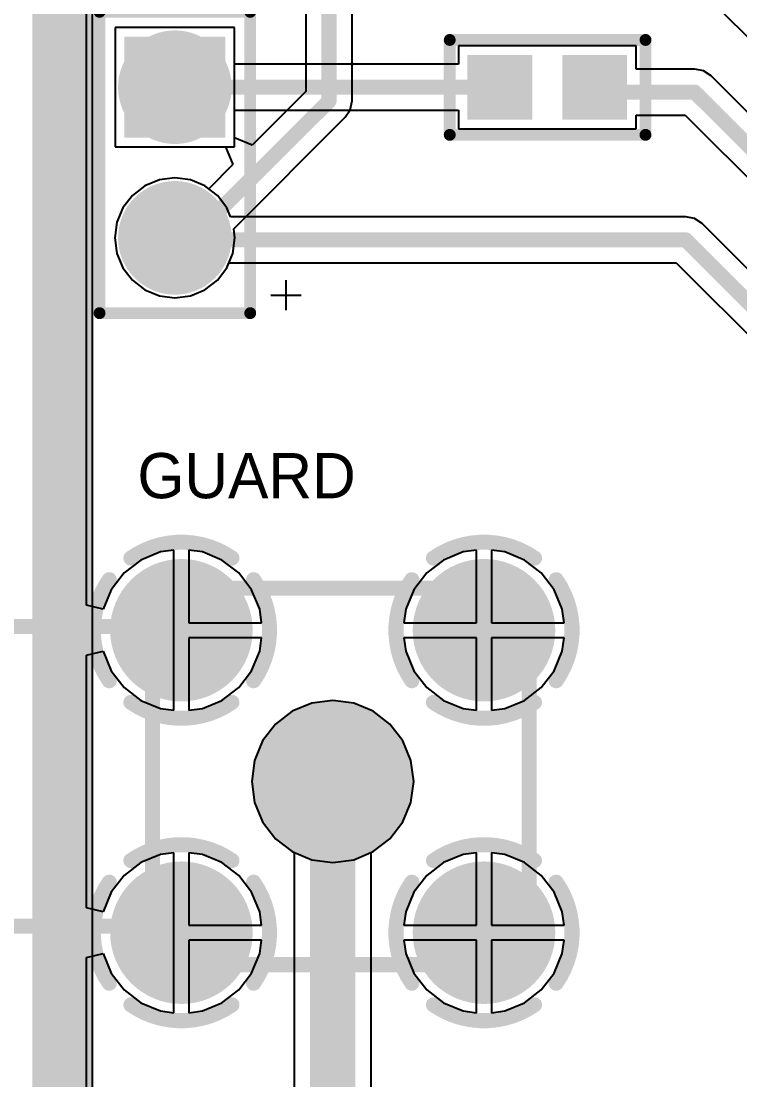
# Model space of a CAD drawing. Header units: millimetres. Extents: x 6.83 to 16.18, y 4.59 to 12.3.
# Drawn here: x 7.081 to 7.558, y 10.284 to 10.987 of the extents above; entities that cross this region are included whole.
import ezdxf

# ---------------------------------------------------------------- set-up
doc = ezdxf.new("R2010")
doc.units = ezdxf.units.MM
doc.header["$MEASUREMENT"] = 0
for name, color, linetype in [('BottomLayer', 5, 'Continuous'), ('BottomSolder', 6, 'Continuous'), ('InternalPlane1', 76, 'Continuous'), ('InternalPlane2', 16, 'Continuous'), ('KeepOutLayer', 6, 'Continuous'), ('Mechanical1', 6, 'Continuous'), ('MultiLayer', 9, 'Continuous'), ('PadHoleLayer', 156, 'Continuous'), ('TopLayer', 1, 'Continuous'), ('TopOverlay', 2, 'Continuous'), ('TopPaste', 8, 'Continuous'), ('TopSolder', 216, 'Continuous')]:
    doc.layers.add(name, color=color, linetype=linetype)

# ---------------------------------------------------------------- blocks, each defined once
blk = doc.blocks.new('0603_21')
at = {"layer": 'TopLayer'}
for points in [[(0.02175, -0.04726), (0.02175, -0.01226), (-0.01325, -0.04726), (-0.01325, -0.01226)], [(0.02175, -0.11026), (0.02175, -0.07526), (-0.01325, -0.11026), (-0.01325, -0.07526)]]:
    blk.add_solid(points, dxfattribs=at)
at = {"layer": 'TopOverlay', "const_width": 0.00787}
for points in [[(0.03575, 0.00394), (-0.02724, 0.00394)], [(-0.02724, -0.12598), (-0.02724, 0.00394)], [(0.03575, -0.12598), (0.03575, 0.00394)], [(0.03575, -0.12598), (-0.02724, -0.12598)]]:
    blk.add_lwpolyline(points, dxfattribs=at)
at = {"layer": 'TopOverlay', "const_width": 0.00394}
for points in [[(-0.02921, 0.00394, 1), (-0.02528, 0.00394, 1)], [(-0.02921, 0.00394, 1), (-0.02528, 0.00394, 1)], [(0.03378, 0.00394, 1), (0.03772, 0.00394, 1)], [(0.03378, 0.00394, 1), (0.03772, 0.00394, 1)], [(-0.02921, -0.12598, 1), (-0.02528, -0.12598, 1)], [(-0.02921, -0.12598, 1), (-0.02528, -0.12598, 1)], [(0.03378, -0.12598, 1), (0.03772, -0.12598, 1)], [(0.03378, -0.12598, 1), (0.03772, -0.12598, 1)]]:
    blk.add_lwpolyline(points, format="xyb", close=True, dxfattribs=at)
at = {"layer": 'TopPaste'}
for points in [[(0.02175, -0.04726), (0.02175, -0.01226), (-0.01325, -0.04726), (-0.01325, -0.01226)], [(0.02175, -0.11026), (0.02175, -0.07526), (-0.01325, -0.11026), (-0.01325, -0.07526)]]:
    blk.add_solid(points, dxfattribs=at)
at = {"layer": 'TopSolder'}
for points in [[(0.02575, -0.05126), (0.02575, -0.00826), (-0.01725, -0.05126), (-0.01725, -0.00826)], [(0.02575, -0.11426), (0.02575, -0.07126), (-0.01725, -0.11426), (-0.01725, -0.07126)]]:
    blk.add_solid(points, dxfattribs=at)
blk = doc.blocks.new('SMA_92')
at = {"layer": 'BottomLayer', "const_width": 0.04331}
for points in [[(-0.02165, 0, 1), (0.02165, 0, 1)], [(0.17913, 0, 1), (0.22244, 0, 1)], [(0.07874, -0.10039, 1), (0.12205, -0.10039, 1)], [(-0.02165, -0.20079, 1), (0.02165, -0.20079, 1)], [(0.17913, -0.20079, 1), (0.22244, -0.20079, 1)]]:
    blk.add_lwpolyline(points, format="xyb", close=True, dxfattribs=at)
at = {"layer": 'BottomSolder', "const_width": 0.04731}
for points in [[(-0.02365, 0, 1), (0.02365, 0, 1)], [(0.17713, 0, 1), (0.22444, 0, 1)], [(0.07674, -0.10039, 1), (0.12405, -0.10039, 1)], [(-0.02365, -0.20079, 1), (0.02365, -0.20079, 1)], [(0.17713, -0.20079, 1), (0.22444, -0.20079, 1)]]:
    blk.add_lwpolyline(points, format="xyb", close=True, dxfattribs=at)
at = {"layer": 'InternalPlane1', "const_width": 0.01}
for points in [[(-0.03353, 0.04789, -0.315299), (0.03353, 0.04789)], [(0.16725, 0.04789, -0.315299), (0.23432, 0.04789)], [(-0.04789, -0.03353, -0.315299), (-0.04789, 0.03353)], [(0.04789, 0.03353, -0.315299), (0.04789, -0.03353)], [(0.1529, -0.03353, -0.315299), (0.1529, 0.03353)], [(0.24868, 0.03353, -0.315299), (0.24868, -0.03353)], [(0.03353, -0.04789, -0.315299), (-0.03353, -0.04789)], [(0.23432, -0.04789, -0.315299), (0.16725, -0.04789)], [(-0.03353, -0.1529, -0.315299), (0.03353, -0.1529)], [(0.16725, -0.1529, -0.315299), (0.23432, -0.1529)], [(-0.04789, -0.23432, -0.315299), (-0.04789, -0.16725)], [(0.04789, -0.16725, -0.315299), (0.04789, -0.23432)], [(0.1529, -0.23432, -0.315299), (0.1529, -0.16725)], [(0.24868, -0.16725, -0.315299), (0.24868, -0.23432)], [(0.03353, -0.24868, -0.315299), (-0.03353, -0.24868)], [(0.23432, -0.24868, -0.315299), (0.16725, -0.24868)]]:
    blk.add_lwpolyline(points, format="xyb", dxfattribs=at)
at = {"layer": 'InternalPlane1'}
for points, const_width in [([(-0.03603, 0.04789, 1), (-0.03103, 0.04789, 1)], 0.005), ([(0.03103, 0.04789, 1), (0.03603, 0.04789, 1)], 0.005), ([(0.16475, 0.04789, 1), (0.16975, 0.04789, 1)], 0.005), ([(0.23182, 0.04789, 1), (0.23682, 0.04789, 1)], 0.005), ([(-0.05039, 0.03353, 1), (-0.04539, 0.03353, 1)], 0.005), ([(0.04539, 0.03353, 1), (0.05039, 0.03353, 1)], 0.005), ([(0.1504, 0.03353, 1), (0.1554, 0.03353, 1)], 0.005), ([(0.24618, 0.03353, 1), (0.25118, 0.03353, 1)], 0.005), ([(-0.05039, -0.03353, 1), (-0.04539, -0.03353, 1)], 0.005), ([(0.04539, -0.03353, 1), (0.05039, -0.03353, 1)], 0.005), ([(0.1504, -0.03353, 1), (0.1554, -0.03353, 1)], 0.005), ([(0.24618, -0.03353, 1), (0.25118, -0.03353, 1)], 0.005), ([(-0.03603, -0.04789, 1), (-0.03103, -0.04789, 1)], 0.005), ([(0.03103, -0.04789, 1), (0.03603, -0.04789, 1)], 0.005), ([(0.07366, -0.10039, 1), (0.12713, -0.10039, 1)], 0.05346), ([(0.16475, -0.04789, 1), (0.16975, -0.04789, 1)], 0.005), ([(0.23182, -0.04789, 1), (0.23682, -0.04789, 1)], 0.005), ([(-0.03603, -0.1529, 1), (-0.03103, -0.1529, 1)], 0.005), ([(0.03103, -0.1529, 1), (0.03603, -0.1529, 1)], 0.005), ([(0.16475, -0.1529, 1), (0.16975, -0.1529, 1)], 0.005), ([(0.23182, -0.1529, 1), (0.23682, -0.1529, 1)], 0.005), ([(-0.05039, -0.16725, 1), (-0.04539, -0.16725, 1)], 0.005), ([(0.04539, -0.16725, 1), (0.05039, -0.16725, 1)], 0.005), ([(0.1504, -0.16725, 1), (0.1554, -0.16725, 1)], 0.005), ([(0.24618, -0.16725, 1), (0.25118, -0.16725, 1)], 0.005), ([(-0.05039, -0.23432, 1), (-0.04539, -0.23432, 1)], 0.005), ([(0.04539, -0.23432, 1), (0.05039, -0.23432, 1)], 0.005), ([(0.1504, -0.23432, 1), (0.1554, -0.23432, 1)], 0.005), ([(0.24618, -0.23432, 1), (0.25118, -0.23432, 1)], 0.005), ([(-0.03603, -0.24868, 1), (-0.03103, -0.24868, 1)], 0.005), ([(0.03103, -0.24868, 1), (0.03603, -0.24868, 1)], 0.005), ([(0.16475, -0.24868, 1), (0.16975, -0.24868, 1)], 0.005), ([(0.23182, -0.24868, 1), (0.23682, -0.24868, 1)], 0.005)]:
    blk.add_lwpolyline(points, format="xyb", close=True, dxfattribs=dict(at, const_width=const_width))
at = {"layer": 'InternalPlane2', "const_width": 0.01}
for points in [[(-0.03353, 0.04789, -0.315299), (0.03353, 0.04789)], [(0.16725, 0.04789, -0.315299), (0.23432, 0.04789)], [(-0.04789, -0.03353, -0.315299), (-0.04789, 0.03353)], [(0.04789, 0.03353, -0.315299), (0.04789, -0.03353)], [(0.1529, -0.03353, -0.315299), (0.1529, 0.03353)], [(0.24868, 0.03353, -0.315299), (0.24868, -0.03353)], [(0.03353, -0.04789, -0.315299), (-0.03353, -0.04789)], [(0.23432, -0.04789, -0.315299), (0.16725, -0.04789)], [(-0.03353, -0.1529, -0.315299), (0.03353, -0.1529)], [(0.16725, -0.1529, -0.315299), (0.23432, -0.1529)], [(-0.04789, -0.23432, -0.315299), (-0.04789, -0.16725)], [(0.04789, -0.16725, -0.315299), (0.04789, -0.23432)], [(0.1529, -0.23432, -0.315299), (0.1529, -0.16725)], [(0.24868, -0.16725, -0.315299), (0.24868, -0.23432)], [(0.03353, -0.24868, -0.315299), (-0.03353, -0.24868)], [(0.23432, -0.24868, -0.315299), (0.16725, -0.24868)]]:
    blk.add_lwpolyline(points, format="xyb", dxfattribs=at)
at = {"layer": 'InternalPlane2'}
for points, const_width in [([(-0.03603, 0.04789, 1), (-0.03103, 0.04789, 1)], 0.005), ([(0.03103, 0.04789, 1), (0.03603, 0.04789, 1)], 0.005), ([(0.16475, 0.04789, 1), (0.16975, 0.04789, 1)], 0.005), ([(0.23182, 0.04789, 1), (0.23682, 0.04789, 1)], 0.005), ([(-0.05039, 0.03353, 1), (-0.04539, 0.03353, 1)], 0.005), ([(0.04539, 0.03353, 1), (0.05039, 0.03353, 1)], 0.005), ([(0.1504, 0.03353, 1), (0.1554, 0.03353, 1)], 0.005), ([(0.24618, 0.03353, 1), (0.25118, 0.03353, 1)], 0.005), ([(-0.05039, -0.03353, 1), (-0.04539, -0.03353, 1)], 0.005), ([(0.04539, -0.03353, 1), (0.05039, -0.03353, 1)], 0.005), ([(0.1504, -0.03353, 1), (0.1554, -0.03353, 1)], 0.005), ([(0.24618, -0.03353, 1), (0.25118, -0.03353, 1)], 0.005), ([(-0.03603, -0.04789, 1), (-0.03103, -0.04789, 1)], 0.005), ([(0.03103, -0.04789, 1), (0.03603, -0.04789, 1)], 0.005), ([(0.07366, -0.10039, 1), (0.12713, -0.10039, 1)], 0.05346), ([(0.16475, -0.04789, 1), (0.16975, -0.04789, 1)], 0.005), ([(0.23182, -0.04789, 1), (0.23682, -0.04789, 1)], 0.005), ([(-0.03603, -0.1529, 1), (-0.03103, -0.1529, 1)], 0.005), ([(0.03103, -0.1529, 1), (0.03603, -0.1529, 1)], 0.005), ([(0.16475, -0.1529, 1), (0.16975, -0.1529, 1)], 0.005), ([(0.23182, -0.1529, 1), (0.23682, -0.1529, 1)], 0.005), ([(-0.05039, -0.16725, 1), (-0.04539, -0.16725, 1)], 0.005), ([(0.04539, -0.16725, 1), (0.05039, -0.16725, 1)], 0.005), ([(0.1504, -0.16725, 1), (0.1554, -0.16725, 1)], 0.005), ([(0.24618, -0.16725, 1), (0.25118, -0.16725, 1)], 0.005), ([(-0.05039, -0.23432, 1), (-0.04539, -0.23432, 1)], 0.005), ([(0.04539, -0.23432, 1), (0.05039, -0.23432, 1)], 0.005), ([(0.1504, -0.23432, 1), (0.1554, -0.23432, 1)], 0.005), ([(0.24618, -0.23432, 1), (0.25118, -0.23432, 1)], 0.005), ([(-0.03603, -0.24868, 1), (-0.03103, -0.24868, 1)], 0.005), ([(0.03103, -0.24868, 1), (0.03603, -0.24868, 1)], 0.005), ([(0.16475, -0.24868, 1), (0.16975, -0.24868, 1)], 0.005), ([(0.23182, -0.24868, 1), (0.23682, -0.24868, 1)], 0.005)]:
    blk.add_lwpolyline(points, format="xyb", close=True, dxfattribs=dict(at, const_width=const_width))
at = {"layer": 'MultiLayer', "const_width": 0.04331}
for points in [[(-0.02165, 0, 1), (0.02165, 0, 1)], [(0.17913, 0, 1), (0.22244, 0, 1)], [(0.07874, -0.10039, 1), (0.12205, -0.10039, 1)], [(-0.02165, -0.20079, 1), (0.02165, -0.20079, 1)], [(0.17913, -0.20079, 1), (0.22244, -0.20079, 1)]]:
    blk.add_lwpolyline(points, format="xyb", close=True, dxfattribs=at)
at = {"layer": 'PadHoleLayer', "const_width": 0.03346}
for points in [[(-0.01673, 0, 1), (0.01673, 0, 1)], [(0.18406, 0, 1), (0.21752, 0, 1)], [(0.08366, -0.10039, 1), (0.11713, -0.10039, 1)], [(-0.01673, -0.20079, 1), (0.01673, -0.20079, 1)], [(0.18406, -0.20079, 1), (0.21752, -0.20079, 1)]]:
    blk.add_lwpolyline(points, format="xyb", close=True, dxfattribs=at)
at = {"layer": 'TopLayer', "const_width": 0.04331}
for points in [[(-0.02165, 0, 1), (0.02165, 0, 1)], [(0.17913, 0, 1), (0.22244, 0, 1)], [(0.07874, -0.10039, 1), (0.12205, -0.10039, 1)], [(-0.02165, -0.20079, 1), (0.02165, -0.20079, 1)], [(0.17913, -0.20079, 1), (0.22244, -0.20079, 1)]]:
    blk.add_lwpolyline(points, format="xyb", close=True, dxfattribs=at)
at = {"layer": 'TopSolder', "const_width": 0.04731}
for points in [[(-0.02365, 0, 1), (0.02365, 0, 1)], [(0.17713, 0, 1), (0.22444, 0, 1)], [(0.07674, -0.10039, 1), (0.12405, -0.10039, 1)], [(-0.02365, -0.20079, 1), (0.02365, -0.20079, 1)], [(0.17713, -0.20079, 1), (0.22444, -0.20079, 1)]]:
    blk.add_lwpolyline(points, format="xyb", close=True, dxfattribs=at)
blk = doc.blocks.new('HDR1X2_214')
at = {"layer": 'BottomLayer', "const_width": 0.02953}
blk.add_lwpolyline([(0.08524, 0, 1), (0.11476, 0, 1)], format="xyb", close=True, dxfattribs=at)
at = {"layer": 'BottomLayer'}
blk.add_solid([(-0.02953, -0.02953), (0.02953, -0.02953), (-0.02953, 0.02953), (0.02953, 0.02953)], dxfattribs=at)
at = {"layer": 'BottomSolder', "const_width": 0.03353}
blk.add_lwpolyline([(0.08324, 0, 1), (0.11676, 0, 1)], format="xyb", close=True, dxfattribs=at)
at = {"layer": 'BottomSolder'}
blk.add_solid([(-0.03353, -0.03353), (0.03353, -0.03353), (-0.03353, 0.03353), (0.03353, 0.03353)], dxfattribs=at)
at = {"layer": 'InternalPlane1', "const_width": 0.03772}
for points in [[(-0.01886, 0, 1), (0.01886, 0, 1)], [(0.08114, 0, 1), (0.11886, 0, 1)]]:
    blk.add_lwpolyline(points, format="xyb", close=True, dxfattribs=at)
at = {"layer": 'InternalPlane2', "const_width": 0.03772}
for points in [[(-0.01886, 0, 1), (0.01886, 0, 1)], [(0.08114, 0, 1), (0.11886, 0, 1)]]:
    blk.add_lwpolyline(points, format="xyb", close=True, dxfattribs=at)
at = {"layer": 'MultiLayer', "const_width": 0.02953}
blk.add_lwpolyline([(0.08524, 0, 1), (0.11476, 0, 1)], format="xyb", close=True, dxfattribs=at)
at = {"layer": 'MultiLayer'}
blk.add_solid([(-0.02953, -0.02953), (0.02953, -0.02953), (-0.02953, 0.02953), (0.02953, 0.02953)], dxfattribs=at)
at = {"layer": 'PadHoleLayer', "const_width": 0.01772}
for points in [[(-0.00886, 0, 1), (0.00886, 0, 1)], [(0.09114, 0, 1), (0.10886, 0, 1)]]:
    blk.add_lwpolyline(points, format="xyb", close=True, dxfattribs=at)
at = {"layer": 'TopLayer', "const_width": 0.02953}
blk.add_lwpolyline([(0.08524, 0, 1), (0.11476, 0, 1)], format="xyb", close=True, dxfattribs=at)
at = {"layer": 'TopLayer'}
blk.add_solid([(-0.02953, -0.02953), (0.02953, -0.02953), (-0.02953, 0.02953), (0.02953, 0.02953)], dxfattribs=at)
at = {"layer": 'TopOverlay', "const_width": 0.00787}
for points in [[(-0.05, -0.05), (-0.05, 0.05)], [(0.15, 0.05), (-0.05, 0.05)], [(0.15, -0.05), (0.15, 0.05)], [(0.15, -0.05), (-0.05, -0.05)]]:
    blk.add_lwpolyline(points, dxfattribs=at)
at = {"layer": 'TopOverlay', "const_width": 0.00394}
for points in [[(-0.05197, 0.05, 1), (-0.04803, 0.05, 1)], [(-0.05197, 0.05, 1), (-0.04803, 0.05, 1)], [(0.14803, 0.05, 1), (0.15197, 0.05, 1)], [(0.14803, 0.05, 1), (0.15197, 0.05, 1)], [(-0.05197, -0.05, 1), (-0.04803, -0.05, 1)], [(-0.05197, -0.05, 1), (-0.04803, -0.05, 1)], [(0.14803, -0.05, 1), (0.15197, -0.05, 1)], [(0.14803, -0.05, 1), (0.15197, -0.05, 1)]]:
    blk.add_lwpolyline(points, format="xyb", close=True, dxfattribs=at)
at = {"layer": 'TopSolder', "const_width": 0.03353}
blk.add_lwpolyline([(0.08324, 0, 1), (0.11676, 0, 1)], format="xyb", close=True, dxfattribs=at)
at = {"layer": 'TopSolder'}
blk.add_solid([(-0.03353, -0.03353), (0.03353, -0.03353), (-0.03353, 0.03353), (0.03353, 0.03353)], dxfattribs=at)

msp = doc.modelspace()

# ---------------------------------------------------------------- linework, layer by layer
at = {"layer": 'BottomLayer'}
for p, q in [((7.12465, 10.5991), (7.12465, 11.47248)), ((7.30092, 10.93388), (7.30092, 11.05603)), ((7.27033, 11.0503), (7.27033, 10.94022)), ((7.22287, 10.98257), (7.14382, 10.98257)), ((7.14382, 10.98257), (7.14382, 10.90351)), ((7.22287, 10.91286), (7.22287, 10.98257)), ((7.27033, 10.94022), (7.23468, 10.90457)), ((7.29644, 10.92307), (7.29976, 10.92803)), ((7.29976, 10.92803), (7.30092, 10.93388)), ((7.22242, 10.84905), (7.29644, 10.92307)), ((7.22287, 10.90946), (7.22287, 10.91286)), ((7.23468, 10.90457), (7.22287, 10.90946)), ((7.14382, 10.90351), (7.21339, 10.90351)), ((7.21339, 10.90351), (7.21692, 10.90351)), ((7.21692, 10.90351), (7.22181, 10.8917)), ((7.22181, 10.8917), (7.20577, 10.87565)), ((7.17303, 10.88155), (7.16341, 10.87756)), ((7.18334, 10.88291), (7.17303, 10.88155)), ((7.19366, 10.88155), (7.18334, 10.88291)), ((7.20328, 10.87756), (7.19366, 10.88155)), ((7.16341, 10.87756), (7.15515, 10.87123)), ((7.20577, 10.87565), (7.20328, 10.87756)), ((7.15515, 10.87123), (7.14882, 10.86297)), ((7.14882, 10.86297), (7.14483, 10.85336)), ((7.14483, 10.85336), (7.14348, 10.84304)), ((7.22321, 10.84304), (7.22242, 10.84905)), ((7.14348, 10.84304), (7.14483, 10.83272)), ((7.22185, 10.83272), (7.22321, 10.84304)), ((7.14483, 10.83272), (7.14882, 10.8231)), ((7.21787, 10.8231), (7.22185, 10.83272)), ((7.14882, 10.8231), (7.15515, 10.81485)), ((7.21154, 10.81485), (7.21787, 10.8231)), ((7.15515, 10.81485), (7.16341, 10.80851)), ((7.16341, 10.80851), (7.17303, 10.80453)), ((7.19366, 10.80453), (7.20328, 10.80851)), ((7.20328, 10.80851), (7.21154, 10.81485)), ((7.17303, 10.80453), (7.18334, 10.80317)), ((7.18334, 10.80317), (7.19366, 10.80453)), ((7.17376, 10.6345), (7.16079, 10.62913)), ((7.18268, 10.63568), (7.17376, 10.6345)), ((7.18268, 10.58257), (7.18268, 10.63568)), ((7.20159, 10.6345), (7.19268, 10.63568)), ((7.19268, 10.63568), (7.19268, 10.58757)), ((7.21456, 10.62913), (7.20159, 10.6345)), ((7.37455, 10.6345), (7.36158, 10.62913)), ((7.38347, 10.63568), (7.37455, 10.6345)), ((7.38347, 10.58757), (7.38347, 10.63568)), ((7.40238, 10.6345), (7.39347, 10.63568)), ((7.39347, 10.63568), (7.39347, 10.58757)), ((7.41535, 10.62913), (7.40238, 10.6345)), ((7.16079, 10.62913), (7.14966, 10.62059)), ((7.2257, 10.62059), (7.21456, 10.62913)), ((7.36158, 10.62913), (7.35045, 10.62059)), ((7.42648, 10.62059), (7.41535, 10.62913)), ((7.14966, 10.62059), (7.14111, 10.60945)), ((7.23424, 10.60945), (7.2257, 10.62059)), ((7.35045, 10.62059), (7.3419, 10.60945)), ((7.43503, 10.60945), (7.42648, 10.62059)), ((7.14111, 10.60945), (7.13574, 10.59648)), ((7.23961, 10.59648), (7.23424, 10.60945)), ((7.3419, 10.60945), (7.33653, 10.59648)), ((7.4404, 10.59648), (7.43503, 10.60945)), ((7.13574, 10.59648), (7.12465, 10.5991)), ((7.24079, 10.58757), (7.23961, 10.59648)), ((7.33653, 10.59648), (7.33536, 10.58757)), ((7.44157, 10.58757), (7.4404, 10.59648)), ((7.19268, 10.58757), (7.24079, 10.58757)), ((7.33536, 10.58757), (7.38347, 10.58757)), ((7.39347, 10.58757), (7.44157, 10.58757)), ((7.18268, 10.52946), (7.18268, 10.58257)), ((7.24079, 10.57757), (7.19268, 10.57757)), ((7.19268, 10.57757), (7.19268, 10.52946)), ((7.23961, 10.56865), (7.24079, 10.57757)), ((7.38347, 10.57757), (7.33536, 10.57757)), ((7.33536, 10.57757), (7.33653, 10.56865)), ((7.38347, 10.52946), (7.38347, 10.57757)), ((7.44157, 10.57757), (7.39347, 10.57757)), ((7.39347, 10.57757), (7.39347, 10.52946)), ((7.4404, 10.56865), (7.44157, 10.57757)), ((7.12465, 10.56604), (7.13574, 10.56865)), ((7.12465, 10.39831), (7.12465, 10.56604)), ((7.13574, 10.56865), (7.14111, 10.55569)), ((7.23424, 10.55569), (7.23961, 10.56865)), ((7.33653, 10.56865), (7.3419, 10.55569)), ((7.43503, 10.55569), (7.4404, 10.56865)), ((7.14111, 10.55569), (7.14966, 10.54455)), ((7.2257, 10.54455), (7.23424, 10.55569)), ((7.3419, 10.55569), (7.35045, 10.54455)), ((7.42648, 10.54455), (7.43503, 10.55569)), ((7.14966, 10.54455), (7.16079, 10.536)), ((7.21456, 10.536), (7.2257, 10.54455)), ((7.35045, 10.54455), (7.36158, 10.536)), ((7.41535, 10.536), (7.42648, 10.54455)), ((7.16079, 10.536), (7.17376, 10.53063)), ((7.20159, 10.53063), (7.21456, 10.536)), ((7.28807, 10.53594), (7.27416, 10.53411)), ((7.30199, 10.53411), (7.28807, 10.53594)), ((7.36158, 10.536), (7.37455, 10.53063)), ((7.40238, 10.53063), (7.41535, 10.536)), ((7.17376, 10.53063), (7.18268, 10.52946)), ((7.19268, 10.52946), (7.20159, 10.53063)), ((7.26119, 10.52874), (7.25005, 10.52019)), ((7.27416, 10.53411), (7.26119, 10.52874)), ((7.31496, 10.52874), (7.30199, 10.53411)), ((7.32609, 10.52019), (7.31496, 10.52874)), ((7.37455, 10.53063), (7.38347, 10.52946)), ((7.39347, 10.52946), (7.40238, 10.53063)), ((7.25005, 10.52019), (7.24151, 10.50906)), ((7.33464, 10.50906), (7.32609, 10.52019)), ((7.24151, 10.50906), (7.23614, 10.49609)), ((7.34001, 10.49609), (7.33464, 10.50906)), ((7.23614, 10.49609), (7.2343, 10.48217)), ((7.34184, 10.48217), (7.34001, 10.49609)), ((7.2343, 10.48217), (7.23614, 10.46826)), ((7.34001, 10.46826), (7.34184, 10.48217)), ((7.23614, 10.46826), (7.24151, 10.45529)), ((7.33464, 10.45529), (7.34001, 10.46826)), ((7.24151, 10.45529), (7.25005, 10.44416)), ((7.32609, 10.44416), (7.33464, 10.45529)), ((7.25005, 10.44416), (7.26119, 10.43561)), ((7.31496, 10.43561), (7.32609, 10.44416)), ((7.17376, 10.43372), (7.16079, 10.42834)), ((7.18268, 10.43489), (7.17376, 10.43372)), ((7.18268, 10.38178), (7.18268, 10.43489)), ((7.20159, 10.43372), (7.19268, 10.43489)), ((7.19268, 10.43489), (7.19268, 10.38678)), ((7.21456, 10.42834), (7.20159, 10.43372)), ((7.26119, 10.43561), (7.27416, 10.43024)), ((7.27416, 10.43024), (7.28807, 10.42841)), ((7.28807, 10.42841), (7.30199, 10.43024)), ((7.30199, 10.43024), (7.31496, 10.43561)), ((7.37455, 10.43372), (7.36158, 10.42834)), ((7.38347, 10.43489), (7.37455, 10.43372)), ((7.38347, 10.38678), (7.38347, 10.43489)), ((7.40238, 10.43372), (7.39347, 10.43489)), ((7.39347, 10.43489), (7.39347, 10.38678)), ((7.41535, 10.42834), (7.40238, 10.43372)), ((7.16079, 10.42834), (7.14966, 10.4198)), ((7.2257, 10.4198), (7.21456, 10.42834)), ((7.36158, 10.42834), (7.35045, 10.4198)), ((7.42648, 10.4198), (7.41535, 10.42834)), ((7.14966, 10.4198), (7.14111, 10.40866)), ((7.23424, 10.40866), (7.2257, 10.4198)), ((7.35045, 10.4198), (7.3419, 10.40866)), ((7.43503, 10.40866), (7.42648, 10.4198)), ((7.14111, 10.40866), (7.13574, 10.3957)), ((7.23961, 10.3957), (7.23424, 10.40866)), ((7.3419, 10.40866), (7.33653, 10.3957)), ((7.4404, 10.3957), (7.43503, 10.40866)), ((7.13574, 10.3957), (7.12465, 10.39831)), ((7.24079, 10.38678), (7.23961, 10.3957)), ((7.33653, 10.3957), (7.33536, 10.38678)), ((7.44157, 10.38678), (7.4404, 10.3957)), ((7.19268, 10.38678), (7.24079, 10.38678)), ((7.33536, 10.38678), (7.38347, 10.38678)), ((7.39347, 10.38678), (7.44157, 10.38678)), ((7.18268, 10.32867), (7.18268, 10.38178)), ((7.24079, 10.37678), (7.19268, 10.37678)), ((7.19268, 10.37678), (7.19268, 10.32867)), ((7.23961, 10.36787), (7.24079, 10.37678)), ((7.38347, 10.37678), (7.33536, 10.37678)), ((7.33536, 10.37678), (7.33653, 10.36787)), ((7.38347, 10.32867), (7.38347, 10.37678)), ((7.44157, 10.37678), (7.39347, 10.37678)), ((7.39347, 10.37678), (7.39347, 10.32867)), ((7.4404, 10.36787), (7.44157, 10.37678)), ((7.12465, 10.36525), (7.13574, 10.36787)), ((7.13574, 10.36787), (7.14111, 10.3549)), ((7.23424, 10.3549), (7.23961, 10.36787)), ((7.33653, 10.36787), (7.3419, 10.3549)), ((7.43503, 10.3549), (7.4404, 10.36787)), ((7.12465, 9.42031), (7.12465, 10.36525)), ((7.14111, 10.3549), (7.14966, 10.34376)), ((7.2257, 10.34376), (7.23424, 10.3549)), ((7.3419, 10.3549), (7.35045, 10.34376)), ((7.42648, 10.34376), (7.43503, 10.3549)), ((7.14966, 10.34376), (7.16079, 10.33522)), ((7.21456, 10.33522), (7.2257, 10.34376)), ((7.35045, 10.34376), (7.36158, 10.33522)), ((7.41535, 10.33522), (7.42648, 10.34376)), ((7.16079, 10.33522), (7.17376, 10.32985)), ((7.20159, 10.32985), (7.21456, 10.33522)), ((7.36158, 10.33522), (7.37455, 10.32985)), ((7.40238, 10.32985), (7.41535, 10.33522)), ((7.17376, 10.32985), (7.18268, 10.32867)), ((7.19268, 10.32867), (7.20159, 10.32985)), ((7.37455, 10.32985), (7.38347, 10.32867)), ((7.39347, 10.32867), (7.40238, 10.32985))]:
    msp.add_line(p, q, dxfattribs=at)
at = {"layer": 'BottomLayer', "const_width": 0.01}
for points in [[(7.28563, 10.93388), (7.28563, 11.05644)], [(7.19478, 10.84304), (7.28563, 10.93388)], [(7.18334, 10.84304), (7.19478, 10.84304)]]:
    msp.add_lwpolyline(points, dxfattribs=at)
at = {"layer": 'BottomLayer', "const_width": 0.005}
for points in [[(7.28313, 10.93388, 1), (7.28813, 10.93388, 1)], [(7.28313, 10.93388, 1), (7.28813, 10.93388, 1)], [(7.18084, 10.84304, 1), (7.18584, 10.84304, 1)], [(7.19228, 10.84304, 1), (7.19728, 10.84304, 1)], [(7.19228, 10.84304, 1), (7.19728, 10.84304, 1)]]:
    msp.add_lwpolyline(points, format="xyb", close=True, dxfattribs=at)
at = {"layer": 'InternalPlane1'}
msp.add_line((7.12874, 4.86108), (7.12874, 12.25789), dxfattribs=at)
at = {"layer": 'InternalPlane1', "const_width": 0.04}
msp.add_lwpolyline([(7.10864, 4.84098), (7.10864, 12.27799)], dxfattribs=at)
at = {"layer": 'InternalPlane2'}
msp.add_line((7.12874, 4.86108), (7.12874, 12.25789), dxfattribs=at)
at = {"layer": 'InternalPlane2', "const_width": 0.04}
msp.add_lwpolyline([(7.10864, 4.84098), (7.10864, 12.27799)], dxfattribs=at)
at = {"layer": 'KeepOutLayer', "const_width": 0.01}
msp.add_lwpolyline([(7.10936, 4.84067), (7.10936, 12.27767)], dxfattribs=at)
at = {"layer": 'Mechanical1', "const_width": 0.01}
msp.add_lwpolyline([(7.10936, 4.84067), (7.10936, 12.27767)], dxfattribs=at)
at = {"layer": 'TopLayer'}
for p, q in [((7.12465, 10.5991), (7.12465, 11.47248)), ((7.44756, 11.09215), (8.21016, 10.32955)), ((7.22287, 10.98257), (7.14382, 10.98257)), ((7.14382, 10.98257), (7.14382, 10.90351)), ((7.22287, 10.95833), (7.22287, 10.98257)), ((7.42264, 10.97041), (7.37146, 10.97041)), ((7.37146, 10.97041), (7.37146, 10.95833)), ((7.42646, 10.97041), (7.42264, 10.97041)), ((7.43827, 10.97041), (7.42646, 10.97041)), ((7.48945, 10.97041), (7.43827, 10.97041)), ((7.48945, 10.95505), (7.48945, 10.97041)), ((7.37146, 10.95833), (7.22287, 10.95833)), ((7.52835, 10.95505), (7.48945, 10.95505)), ((7.53421, 10.95389), (7.52835, 10.95505)), ((7.53917, 10.95057), (7.53421, 10.95389)), ((8.172, 10.31774), (7.53917, 10.95057)), ((7.22287, 10.90351), (7.22287, 10.92774)), ((7.22287, 10.92774), (7.37146, 10.92774)), ((7.37146, 10.92774), (7.37146, 10.91541)), ((7.48945, 10.91541), (7.48945, 10.92447)), ((7.48945, 10.92447), (7.52202, 10.92447)), ((7.52202, 10.92447), (8.15464, 10.29185)), ((7.37146, 10.91541), (7.42264, 10.91541)), ((7.42264, 10.91541), (7.43445, 10.91541)), ((7.43445, 10.91541), (7.43827, 10.91541)), ((7.43827, 10.91541), (7.48945, 10.91541)), ((7.14382, 10.90351), (7.22287, 10.90351)), ((7.17303, 10.88155), (7.16341, 10.87756)), ((7.18334, 10.88291), (7.17303, 10.88155)), ((7.19366, 10.88155), (7.18334, 10.88291)), ((7.20328, 10.87756), (7.19366, 10.88155)), ((7.16341, 10.87756), (7.15515, 10.87123)), ((7.21154, 10.87123), (7.20328, 10.87756)), ((7.15515, 10.87123), (7.14882, 10.86297)), ((7.21787, 10.86297), (7.21154, 10.87123)), ((7.14882, 10.86297), (7.14483, 10.85336)), ((7.22035, 10.85698), (7.21787, 10.86297)), ((7.14483, 10.85336), (7.14348, 10.84304)), ((7.5224, 10.85698), (7.22035, 10.85698)), ((7.52825, 10.85581), (7.5224, 10.85698)), ((7.53322, 10.8525), (7.52825, 10.85581)), ((8.10568, 10.28004), (7.53322, 10.8525)), ((7.14348, 10.84304), (7.14483, 10.83272)), ((7.14483, 10.83272), (7.14882, 10.8231)), ((7.14882, 10.8231), (7.15515, 10.81485)), ((7.21154, 10.81485), (7.21787, 10.8231)), ((7.21787, 10.8231), (7.21923, 10.82639)), ((7.21923, 10.82639), (7.51607, 10.82639)), ((7.51607, 10.82639), (8.08853, 10.25393)), ((7.15515, 10.81485), (7.16341, 10.80851)), ((7.16341, 10.80851), (7.17303, 10.80453)), ((7.19366, 10.80453), (7.20328, 10.80851)), ((7.20328, 10.80851), (7.21154, 10.81485)), ((7.17303, 10.80453), (7.18334, 10.80317)), ((7.18334, 10.80317), (7.19366, 10.80453)), ((7.17376, 10.6345), (7.16079, 10.62913)), ((7.18268, 10.63568), (7.17376, 10.6345)), ((7.18268, 10.58257), (7.18268, 10.63568)), ((7.20159, 10.6345), (7.19268, 10.63568)), ((7.19268, 10.63568), (7.19268, 10.58757)), ((7.21456, 10.62913), (7.20159, 10.6345)), ((7.37455, 10.6345), (7.36158, 10.62913)), ((7.38347, 10.63568), (7.37455, 10.6345)), ((7.38347, 10.58757), (7.38347, 10.63568)), ((7.40238, 10.6345), (7.39347, 10.63568)), ((7.39347, 10.63568), (7.39347, 10.58757)), ((7.41535, 10.62913), (7.40238, 10.6345)), ((7.16079, 10.62913), (7.14966, 10.62059)), ((7.2257, 10.62059), (7.21456, 10.62913)), ((7.36158, 10.62913), (7.35045, 10.62059)), ((7.42648, 10.62059), (7.41535, 10.62913)), ((7.14966, 10.62059), (7.14111, 10.60945)), ((7.23424, 10.60945), (7.2257, 10.62059)), ((7.35045, 10.62059), (7.3419, 10.60945)), ((7.43503, 10.60945), (7.42648, 10.62059)), ((7.14111, 10.60945), (7.13574, 10.59648)), ((7.23961, 10.59648), (7.23424, 10.60945)), ((7.3419, 10.60945), (7.33653, 10.59648)), ((7.4404, 10.59648), (7.43503, 10.60945)), ((7.13574, 10.59648), (7.12465, 10.5991)), ((7.24079, 10.58757), (7.23961, 10.59648)), ((7.33653, 10.59648), (7.33536, 10.58757)), ((7.44157, 10.58757), (7.4404, 10.59648)), ((7.19268, 10.58757), (7.24079, 10.58757)), ((7.33536, 10.58757), (7.38347, 10.58757)), ((7.39347, 10.58757), (7.44157, 10.58757)), ((7.18268, 10.52946), (7.18268, 10.58257)), ((7.24079, 10.57757), (7.19268, 10.57757)), ((7.19268, 10.57757), (7.19268, 10.52946)), ((7.23961, 10.56865), (7.24079, 10.57757)), ((7.38347, 10.57757), (7.33536, 10.57757)), ((7.33536, 10.57757), (7.33653, 10.56865)), ((7.38347, 10.52946), (7.38347, 10.57757)), ((7.44157, 10.57757), (7.39347, 10.57757)), ((7.39347, 10.57757), (7.39347, 10.52946)), ((7.4404, 10.56865), (7.44157, 10.57757)), ((7.12465, 10.56604), (7.13574, 10.56865)), ((7.12465, 10.39831), (7.12465, 10.56604)), ((7.13574, 10.56865), (7.14111, 10.55569)), ((7.23424, 10.55569), (7.23961, 10.56865)), ((7.33653, 10.56865), (7.3419, 10.55569)), ((7.43503, 10.55569), (7.4404, 10.56865)), ((7.14111, 10.55569), (7.14966, 10.54455)), ((7.2257, 10.54455), (7.23424, 10.55569)), ((7.3419, 10.55569), (7.35045, 10.54455)), ((7.42648, 10.54455), (7.43503, 10.55569)), ((7.14966, 10.54455), (7.16079, 10.536)), ((7.21456, 10.536), (7.2257, 10.54455)), ((7.35045, 10.54455), (7.36158, 10.536)), ((7.41535, 10.536), (7.42648, 10.54455)), ((7.16079, 10.536), (7.17376, 10.53063)), ((7.20159, 10.53063), (7.21456, 10.536)), ((7.28807, 10.53594), (7.27416, 10.53411)), ((7.30199, 10.53411), (7.28807, 10.53594)), ((7.36158, 10.536), (7.37455, 10.53063)), ((7.40238, 10.53063), (7.41535, 10.536)), ((7.17376, 10.53063), (7.18268, 10.52946)), ((7.19268, 10.52946), (7.20159, 10.53063)), ((7.26119, 10.52874), (7.25005, 10.52019)), ((7.27416, 10.53411), (7.26119, 10.52874)), ((7.31496, 10.52874), (7.30199, 10.53411)), ((7.32609, 10.52019), (7.31496, 10.52874)), ((7.37455, 10.53063), (7.38347, 10.52946)), ((7.39347, 10.52946), (7.40238, 10.53063)), ((7.25005, 10.52019), (7.24151, 10.50906)), ((7.33464, 10.50906), (7.32609, 10.52019)), ((7.24151, 10.50906), (7.23614, 10.49609)), ((7.34001, 10.49609), (7.33464, 10.50906)), ((7.23614, 10.49609), (7.2343, 10.48217)), ((7.34184, 10.48217), (7.34001, 10.49609)), ((7.2343, 10.48217), (7.23614, 10.46826)), ((7.34001, 10.46826), (7.34184, 10.48217)), ((7.23614, 10.46826), (7.24151, 10.45529)), ((7.33464, 10.45529), (7.34001, 10.46826)), ((7.24151, 10.45529), (7.25005, 10.44416)), ((7.32609, 10.44416), (7.33464, 10.45529)), ((7.25005, 10.44416), (7.26119, 10.43561)), ((7.31496, 10.43561), (7.32609, 10.44416)), ((7.17376, 10.43372), (7.16079, 10.42834)), ((7.18268, 10.43489), (7.17376, 10.43372)), ((7.18268, 10.38178), (7.18268, 10.43489)), ((7.20159, 10.43372), (7.19268, 10.43489)), ((7.19268, 10.43489), (7.19268, 10.38678)), ((7.21456, 10.42834), (7.20159, 10.43372)), ((7.26119, 10.43561), (7.26258, 10.43503)), ((7.26258, 10.43503), (7.26258, 9.64442)), ((7.31356, 10.43503), (7.31496, 10.43561)), ((7.31356, 9.64349), (7.31356, 10.43503)), ((7.37455, 10.43372), (7.36158, 10.42834)), ((7.38347, 10.43489), (7.37455, 10.43372)), ((7.38347, 10.38678), (7.38347, 10.43489)), ((7.40238, 10.43372), (7.39347, 10.43489)), ((7.39347, 10.43489), (7.39347, 10.38678)), ((7.41535, 10.42834), (7.40238, 10.43372)), ((7.16079, 10.42834), (7.14966, 10.4198)), ((7.2257, 10.4198), (7.21456, 10.42834)), ((7.36158, 10.42834), (7.35045, 10.4198)), ((7.42648, 10.4198), (7.41535, 10.42834)), ((7.14966, 10.4198), (7.14111, 10.40866)), ((7.23424, 10.40866), (7.2257, 10.4198)), ((7.35045, 10.4198), (7.3419, 10.40866)), ((7.43503, 10.40866), (7.42648, 10.4198)), ((7.14111, 10.40866), (7.13574, 10.3957)), ((7.23961, 10.3957), (7.23424, 10.40866)), ((7.3419, 10.40866), (7.33653, 10.3957)), ((7.4404, 10.3957), (7.43503, 10.40866)), ((7.13574, 10.3957), (7.12465, 10.39831)), ((7.24079, 10.38678), (7.23961, 10.3957)), ((7.33653, 10.3957), (7.33536, 10.38678)), ((7.44157, 10.38678), (7.4404, 10.3957)), ((7.19268, 10.38678), (7.24079, 10.38678)), ((7.33536, 10.38678), (7.38347, 10.38678)), ((7.39347, 10.38678), (7.44157, 10.38678)), ((7.18268, 10.32867), (7.18268, 10.38178)), ((7.24079, 10.37678), (7.19268, 10.37678)), ((7.19268, 10.37678), (7.19268, 10.32867)), ((7.23961, 10.36787), (7.24079, 10.37678)), ((7.38347, 10.37678), (7.33536, 10.37678)), ((7.33536, 10.37678), (7.33653, 10.36787)), ((7.38347, 10.32867), (7.38347, 10.37678)), ((7.44157, 10.37678), (7.39347, 10.37678)), ((7.39347, 10.37678), (7.39347, 10.32867)), ((7.4404, 10.36787), (7.44157, 10.37678)), ((7.12465, 10.36525), (7.13574, 10.36787)), ((7.13574, 10.36787), (7.14111, 10.3549)), ((7.23424, 10.3549), (7.23961, 10.36787)), ((7.33653, 10.36787), (7.3419, 10.3549)), ((7.43503, 10.3549), (7.4404, 10.36787)), ((7.12465, 9.42031), (7.12465, 10.36525)), ((7.14111, 10.3549), (7.14966, 10.34376)), ((7.2257, 10.34376), (7.23424, 10.3549)), ((7.3419, 10.3549), (7.35045, 10.34376)), ((7.42648, 10.34376), (7.43503, 10.3549)), ((7.14966, 10.34376), (7.16079, 10.33522)), ((7.21456, 10.33522), (7.2257, 10.34376)), ((7.35045, 10.34376), (7.36158, 10.33522)), ((7.41535, 10.33522), (7.42648, 10.34376)), ((7.16079, 10.33522), (7.17376, 10.32985)), ((7.20159, 10.32985), (7.21456, 10.33522)), ((7.36158, 10.33522), (7.37455, 10.32985)), ((7.40238, 10.32985), (7.41535, 10.33522)), ((7.17376, 10.32985), (7.18268, 10.32867)), ((7.19268, 10.32867), (7.20159, 10.32985)), ((7.37455, 10.32985), (7.38347, 10.32867)), ((7.39347, 10.32867), (7.40238, 10.32985))]:
    msp.add_line(p, q, dxfattribs=at)
for points, const_width in [([(7.18334, 10.94304), (7.39985, 10.94304)], 0.01), ([(7.45904, 10.93976), (7.52835, 10.93976)], 0.01), ([(7.52835, 10.93976), (8.16567, 10.30245)], 0.01), ([(7.18243, 10.84168), (7.5224, 10.84168)], 0.01), ([(7.5224, 10.84168), (8.09934, 10.26474)], 0.01), ([(7.28807, 9.62267), (7.28807, 10.48217)], 0.03)]:
    msp.add_lwpolyline(points, dxfattribs=dict(at, const_width=const_width))
for points, const_width in [([(7.18084, 10.94304, 1), (7.18584, 10.94304, 1)], 0.005), ([(7.39735, 10.94304, 1), (7.40235, 10.94304, 1)], 0.005), ([(7.45654, 10.93976, 1), (7.46154, 10.93976, 1)], 0.005), ([(7.52585, 10.93976, 1), (7.53085, 10.93976, 1)], 0.005), ([(7.52585, 10.93976, 1), (7.53085, 10.93976, 1)], 0.005), ([(7.17993, 10.84168, 1), (7.18493, 10.84168, 1)], 0.005), ([(7.5199, 10.84168, 1), (7.5249, 10.84168, 1)], 0.005), ([(7.5199, 10.84168, 1), (7.5249, 10.84168, 1)], 0.005), ([(7.28057, 10.48217, 1), (7.29557, 10.48217, 1)], 0.015)]:
    msp.add_lwpolyline(points, format="xyb", close=True, dxfattribs=dict(at, const_width=const_width))
at = {"layer": 'TopOverlay'}
for p, q in [((7.25704, 10.81497), (7.25704, 10.79498)), ((7.24704, 10.80497), (7.26704, 10.80497))]:
    msp.add_line(p, q, dxfattribs=at)
at = {"layer": 'TopOverlay', "const_width": 0.01}
for points in [[(7.1677, 10.57586, -0.414214), (7.2027, 10.61086)], [(7.16841, 10.57555, -0.414214), (7.20341, 10.61055)], [(7.3827, 10.61086, -0.414214), (7.4177, 10.57586)], [(7.38341, 10.61055, -0.414214), (7.41841, 10.57555)], [(7.2027, 10.36086, -0.414214), (7.1677, 10.39586)], [(7.4177, 10.39586, -0.414214), (7.3827, 10.36086)], [(7.20341, 10.36055, -0.414214), (7.16841, 10.39555)], [(7.41841, 10.39555, -0.414214), (7.38341, 10.36055)], [(7.16882, 10.38701, -0.025929), (7.16877, 10.38723)], [(7.16878, 10.38761, -0.007711), (7.16883, 10.38711)], [(7.16883, 10.38711, -0.83137), (7.16882, 10.38701)], [(7.16949, 10.3873, -0.007711), (7.16954, 10.38679)], [(7.16954, 10.38669, -0.025929), (7.16949, 10.38691)], [(7.16954, 10.3868, -0.83137), (7.16954, 10.38669)]]:
    msp.add_lwpolyline(points, format="xyb", dxfattribs=at)
at = {"layer": 'TopOverlay'}
for points, const_width in [([(7.2002, 10.61086, 1), (7.2052, 10.61086, 1)], 0.005), ([(7.20091, 10.61055, 1), (7.20591, 10.61055, 1)], 0.005), ([(7.20091, 10.61055, 1), (7.20591, 10.61055, 1)], 0.005), ([(7.3802, 10.61086, 1), (7.3852, 10.61086, 1)], 0.005), ([(7.38091, 10.61055, 1), (7.38591, 10.61055, 1)], 0.005), ([(7.38091, 10.61055, 1), (7.38591, 10.61055, 1)], 0.005), ([(7.18217, 10.60586, 1), (7.18717, 10.60586, 1)], 0.005), ([(7.18289, 10.60555, 1), (7.18789, 10.60555, 1)], 0.005), ([(7.2102, 10.60586, 1), (7.2152, 10.60586, 1)], 0.005), ([(7.2102, 10.60586, 1), (7.2152, 10.60586, 1)], 0.005), ([(7.21091, 10.60555, 1), (7.21591, 10.60555, 1)], 0.005), ([(7.21091, 10.60555, 1), (7.21591, 10.60555, 1)], 0.005), ([(7.3702, 10.60586, 1), (7.3752, 10.60586, 1)], 0.005), ([(7.3702, 10.60586, 1), (7.3752, 10.60586, 1)], 0.005), ([(7.37091, 10.60555, 1), (7.37591, 10.60555, 1)], 0.005), ([(7.37091, 10.60555, 1), (7.37591, 10.60555, 1)], 0.005), ([(7.39823, 10.60586, 1), (7.40323, 10.60586, 1)], 0.005), ([(7.39894, 10.60555, 1), (7.40394, 10.60555, 1)], 0.005), ([(7.1702, 10.59389, 1), (7.1752, 10.59389, 1)], 0.005), ([(7.17091, 10.59358, 1), (7.17591, 10.59358, 1)], 0.005), ([(7.4102, 10.59389, 1), (7.4152, 10.59389, 1)], 0.005), ([(7.41091, 10.59358, 1), (7.41591, 10.59358, 1)], 0.005), ([(7.10686, 10.58505, 1), (7.11186, 10.58505, 1)], 0.005), ([(7.16691, 10.58505, 1), (7.17191, 10.58505, 1)], 0.005), ([(7.1652, 10.57586, 1), (7.1702, 10.57586, 1)], 0.005), ([(7.16591, 10.57555, 1), (7.17091, 10.57555, 1)], 0.005), ([(7.16591, 10.57555, 1), (7.17091, 10.57555, 1)], 0.005), ([(7.4152, 10.57586, 1), (7.4202, 10.57586, 1)], 0.005), ([(7.41591, 10.57555, 1), (7.42091, 10.57555, 1)], 0.005), ([(7.41591, 10.57555, 1), (7.42091, 10.57555, 1)], 0.005), ([(7.1702, 10.56586, 1), (7.1752, 10.56586, 1)], 0.005), ([(7.1702, 10.56586, 1), (7.1752, 10.56586, 1)], 0.005), ([(7.17091, 10.56555, 1), (7.17591, 10.56555, 1)], 0.005), ([(7.17091, 10.56555, 1), (7.17591, 10.56555, 1)], 0.005), ([(7.2102, 10.56586, 1), (7.2152, 10.56586, 1)], 0.005), ([(7.2102, 10.56586, 1), (7.2152, 10.56586, 1)], 0.005), ([(7.21091, 10.56555, 1), (7.21591, 10.56555, 1)], 0.005), ([(7.21091, 10.56555, 1), (7.21591, 10.56555, 1)], 0.005), ([(7.3702, 10.56586, 1), (7.3752, 10.56586, 1)], 0.005), ([(7.3702, 10.56586, 1), (7.3752, 10.56586, 1)], 0.005), ([(7.37091, 10.56555, 1), (7.37591, 10.56555, 1)], 0.005), ([(7.37091, 10.56555, 1), (7.37591, 10.56555, 1)], 0.005), ([(7.4102, 10.56586, 1), (7.4152, 10.56586, 1)], 0.005), ([(7.4102, 10.56586, 1), (7.4152, 10.56586, 1)], 0.005), ([(7.41091, 10.56555, 1), (7.41591, 10.56555, 1)], 0.005), ([(7.41091, 10.56555, 1), (7.41591, 10.56555, 1)], 0.005), ([(7.3177, 10.48586, 1), (7.2677, 10.48586, 1)], 0.01), ([(7.31841, 10.48555, 1), (7.26841, 10.48555, 1)], 0.01), ([(7.2652, 10.48586, 1), (7.2702, 10.48586, 1)], 0.005), ([(7.26591, 10.48555, 1), (7.27091, 10.48555, 1)], 0.005), ([(7.3152, 10.48586, 1), (7.3202, 10.48586, 1)], 0.005), ([(7.31591, 10.48555, 1), (7.32091, 10.48555, 1)], 0.005), ([(7.1702, 10.40586, 1), (7.1752, 10.40586, 1)], 0.005), ([(7.1702, 10.40586, 1), (7.1752, 10.40586, 1)], 0.005), ([(7.17091, 10.40555, 1), (7.17591, 10.40555, 1)], 0.005), ([(7.17091, 10.40555, 1), (7.17591, 10.40555, 1)], 0.005), ([(7.2102, 10.40586, 1), (7.2152, 10.40586, 1)], 0.005), ([(7.2102, 10.40586, 1), (7.2152, 10.40586, 1)], 0.005), ([(7.21091, 10.40555, 1), (7.21591, 10.40555, 1)], 0.005), ([(7.21091, 10.40555, 1), (7.21591, 10.40555, 1)], 0.005), ([(7.3702, 10.40586, 1), (7.3752, 10.40586, 1)], 0.005), ([(7.3702, 10.40586, 1), (7.3752, 10.40586, 1)], 0.005), ([(7.37091, 10.40555, 1), (7.37591, 10.40555, 1)], 0.005), ([(7.37091, 10.40555, 1), (7.37591, 10.40555, 1)], 0.005), ([(7.4102, 10.40586, 1), (7.4152, 10.40586, 1)], 0.005), ([(7.4102, 10.40586, 1), (7.4152, 10.40586, 1)], 0.005), ([(7.41091, 10.40555, 1), (7.41591, 10.40555, 1)], 0.005), ([(7.41091, 10.40555, 1), (7.41591, 10.40555, 1)], 0.005), ([(7.1652, 10.39586, 1), (7.1702, 10.39586, 1)], 0.005), ([(7.1652, 10.39586, 1), (7.1702, 10.39586, 1)], 0.005), ([(7.4152, 10.39586, 1), (7.4202, 10.39586, 1)], 0.005), ([(7.16565, 10.3925, 1), (7.17065, 10.3925, 1)], 0.005), ([(7.16565, 10.3925, 1), (7.17065, 10.3925, 1)], 0.005), ([(7.16585, 10.39096, 1), (7.17085, 10.39096, 1)], 0.005), ([(7.16585, 10.39096, 1), (7.17085, 10.39096, 1)], 0.005), ([(7.16591, 10.39555, 1), (7.17091, 10.39555, 1)], 0.005), ([(7.16591, 10.39555, 1), (7.17091, 10.39555, 1)], 0.005), ([(7.16591, 10.39555, 1), (7.17091, 10.39555, 1)], 0.005), ([(7.16603, 10.38959, 1), (7.17103, 10.38959, 1)], 0.005), ([(7.16603, 10.38959, 1), (7.17103, 10.38959, 1)], 0.005), ([(7.16636, 10.39218, 1), (7.17136, 10.39218, 1)], 0.005), ([(7.16636, 10.39218, 1), (7.17136, 10.39218, 1)], 0.005), ([(7.16656, 10.39064, 1), (7.17156, 10.39064, 1)], 0.005), ([(7.16656, 10.39064, 1), (7.17156, 10.39064, 1)], 0.005), ([(7.16674, 10.38928, 1), (7.17174, 10.38928, 1)], 0.005), ([(7.16674, 10.38928, 1), (7.17174, 10.38928, 1)], 0.005), ([(7.41591, 10.39555, 1), (7.42091, 10.39555, 1)], 0.005), ([(7.41591, 10.39555, 1), (7.42091, 10.39555, 1)], 0.005), ([(7.10686, 10.38605, 1), (7.11186, 10.38605, 1)], 0.005), ([(7.16617, 10.38846, 1), (7.17117, 10.38846, 1)], 0.005), ([(7.16617, 10.38846, 1), (7.17117, 10.38846, 1)], 0.005), ([(7.1662, 10.38761, 1), (7.1712, 10.38761, 1)], 0.005), ([(7.16627, 10.38723, 1), (7.17127, 10.38723, 1)], 0.005), ([(7.16627, 10.38723, 1), (7.17127, 10.38723, 1)], 0.005), ([(7.16628, 10.38761, 1), (7.17128, 10.38761, 1)], 0.005), ([(7.16628, 10.38761, 1), (7.17128, 10.38761, 1)], 0.005), ([(7.16632, 10.38701, 1), (7.17132, 10.38701, 1)], 0.005), ([(7.16632, 10.38701, 1), (7.17132, 10.38701, 1)], 0.005), ([(7.16633, 10.38711, 1), (7.17133, 10.38711, 1)], 0.005), ([(7.16633, 10.38711, 1), (7.17133, 10.38711, 1)], 0.005), ([(7.16689, 10.38814, 1), (7.17189, 10.38814, 1)], 0.005), ([(7.16689, 10.38814, 1), (7.17189, 10.38814, 1)], 0.005), ([(7.16691, 10.38729, 1), (7.17191, 10.38729, 1)], 0.005), ([(7.16691, 10.38605, 1), (7.17191, 10.38605, 1)], 0.005), ([(7.16699, 10.3873, 1), (7.17199, 10.3873, 1)], 0.005), ([(7.16699, 10.3873, 1), (7.17199, 10.3873, 1)], 0.005), ([(7.16699, 10.38691, 1), (7.17199, 10.38691, 1)], 0.005), ([(7.16699, 10.38691, 1), (7.17199, 10.38691, 1)], 0.005), ([(7.16704, 10.3868, 1), (7.17204, 10.3868, 1)], 0.005), ([(7.16704, 10.38679, 1), (7.17204, 10.38679, 1)], 0.005), ([(7.16704, 10.38669, 1), (7.17204, 10.38669, 1)], 0.005), ([(7.16704, 10.38669, 1), (7.17204, 10.38669, 1)], 0.005), ([(7.1702, 10.37784, 1), (7.1752, 10.37784, 1)], 0.005), ([(7.17091, 10.37752, 1), (7.17591, 10.37752, 1)], 0.005), ([(7.4102, 10.37784, 1), (7.4152, 10.37784, 1)], 0.005), ([(7.41091, 10.37752, 1), (7.41591, 10.37752, 1)], 0.005), ([(7.18217, 10.36586, 1), (7.18717, 10.36586, 1)], 0.005), ([(7.18289, 10.36555, 1), (7.18789, 10.36555, 1)], 0.005), ([(7.2002, 10.36086, 1), (7.2052, 10.36086, 1)], 0.005), ([(7.20091, 10.36055, 1), (7.20591, 10.36055, 1)], 0.005), ([(7.20091, 10.36055, 1), (7.20591, 10.36055, 1)], 0.005), ([(7.2102, 10.36586, 1), (7.2152, 10.36586, 1)], 0.005), ([(7.2102, 10.36586, 1), (7.2152, 10.36586, 1)], 0.005), ([(7.21091, 10.36555, 1), (7.21591, 10.36555, 1)], 0.005), ([(7.21091, 10.36555, 1), (7.21591, 10.36555, 1)], 0.005), ([(7.3702, 10.36586, 1), (7.3752, 10.36586, 1)], 0.005), ([(7.3702, 10.36586, 1), (7.3752, 10.36586, 1)], 0.005), ([(7.37091, 10.36555, 1), (7.37591, 10.36555, 1)], 0.005), ([(7.37091, 10.36555, 1), (7.37591, 10.36555, 1)], 0.005), ([(7.3802, 10.36086, 1), (7.3852, 10.36086, 1)], 0.005), ([(7.38091, 10.36055, 1), (7.38591, 10.36055, 1)], 0.005), ([(7.38091, 10.36055, 1), (7.38591, 10.36055, 1)], 0.005), ([(7.39823, 10.36586, 1), (7.40323, 10.36586, 1)], 0.005), ([(7.39894, 10.36555, 1), (7.40394, 10.36555, 1)], 0.005)]:
    msp.add_lwpolyline(points, format="xyb", close=True, dxfattribs=dict(at, const_width=const_width))
at = {"layer": 'TopOverlay', "const_width": 0.01}
for points in [[(7.20341, 10.61055), (7.38341, 10.61055)], [(7.18467, 10.60586), (7.2127, 10.60586)], [(7.18539, 10.60555), (7.21341, 10.60555)], [(7.2127, 10.56586), (7.2127, 10.60586)], [(7.21341, 10.56555), (7.21341, 10.60555)], [(7.3727, 10.56586), (7.3727, 10.60586)], [(7.3727, 10.60586), (7.40073, 10.60586)], [(7.37341, 10.56555), (7.37341, 10.60555)], [(7.37341, 10.60555), (7.40144, 10.60555)], [(7.1727, 10.56586), (7.1727, 10.59389)], [(7.17341, 10.56555), (7.17341, 10.59358)], [(7.4127, 10.56586), (7.4127, 10.59389)], [(7.41341, 10.56555), (7.41341, 10.59358)], [(7.02041, 10.58505), (7.16941, 10.58505)], [(7.10936, 10.38605), (7.10936, 10.58505)], [(7.16841, 10.39555), (7.16841, 10.57555)], [(7.41841, 10.39555), (7.41841, 10.57555)], [(7.1727, 10.56586), (7.2127, 10.56586)], [(7.17341, 10.56555), (7.21341, 10.56555)], [(7.3727, 10.56586), (7.4127, 10.56586)], [(7.37341, 10.56555), (7.41341, 10.56555)], [(7.1727, 10.37784), (7.1727, 10.40586)], [(7.1727, 10.40586), (7.2127, 10.40586)], [(7.17341, 10.37752), (7.17341, 10.40555)], [(7.17341, 10.40555), (7.21341, 10.40555)], [(7.2127, 10.36586), (7.2127, 10.40586)], [(7.21341, 10.36555), (7.21341, 10.40555)], [(7.3727, 10.36586), (7.3727, 10.40586)], [(7.3727, 10.40586), (7.4127, 10.40586)], [(7.37341, 10.36555), (7.37341, 10.40555)], [(7.37341, 10.40555), (7.41341, 10.40555)], [(7.4127, 10.37784), (7.4127, 10.40586)], [(7.41341, 10.37752), (7.41341, 10.40555)], [(7.1677, 10.39586), (7.16815, 10.3925)], [(7.16815, 10.3925), (7.16835, 10.39096)], [(7.16835, 10.39096), (7.16853, 10.38959)], [(7.16841, 10.39555), (7.16886, 10.39218)], [(7.16853, 10.38959), (7.16867, 10.38846)], [(7.16886, 10.39218), (7.16906, 10.39064)], [(7.16906, 10.39064), (7.16924, 10.38928)], [(7.16924, 10.38928), (7.16939, 10.38814)], [(7.02041, 10.38605), (7.16941, 10.38605)], [(7.16867, 10.38846), (7.16878, 10.38761)], [(7.1687, 10.38761), (7.16877, 10.38723)], [(7.16939, 10.38814), (7.16949, 10.3873)], [(7.16941, 10.38729), (7.16949, 10.38691)], [(7.18467, 10.36586), (7.2127, 10.36586)], [(7.18539, 10.36555), (7.21341, 10.36555)], [(7.20341, 10.36055), (7.38341, 10.36055)], [(7.3727, 10.36586), (7.40073, 10.36586)], [(7.37341, 10.36555), (7.40144, 10.36555)]]:
    msp.add_lwpolyline(points, dxfattribs=at)

# ---------------------------------------------------------------- block references
at = {"rotation": 270}
for name, p in [('HDR1X2_214', (7.18334, 10.94304)), ('0603_21', (7.49172, 10.94716))]:
    msp.add_blockref(name, p, dxfattribs=at)
msp.add_blockref('SMA_92', (7.18768, 10.58257))

# ---------------------------------------------------------------- texts
at = {"layer": 'TopOverlay'}
msp.add_text('GUARD', height=0.03, dxfattribs=at).set_placement((7.15847, 10.67018))

doc.saveas('drawing.dxf')
